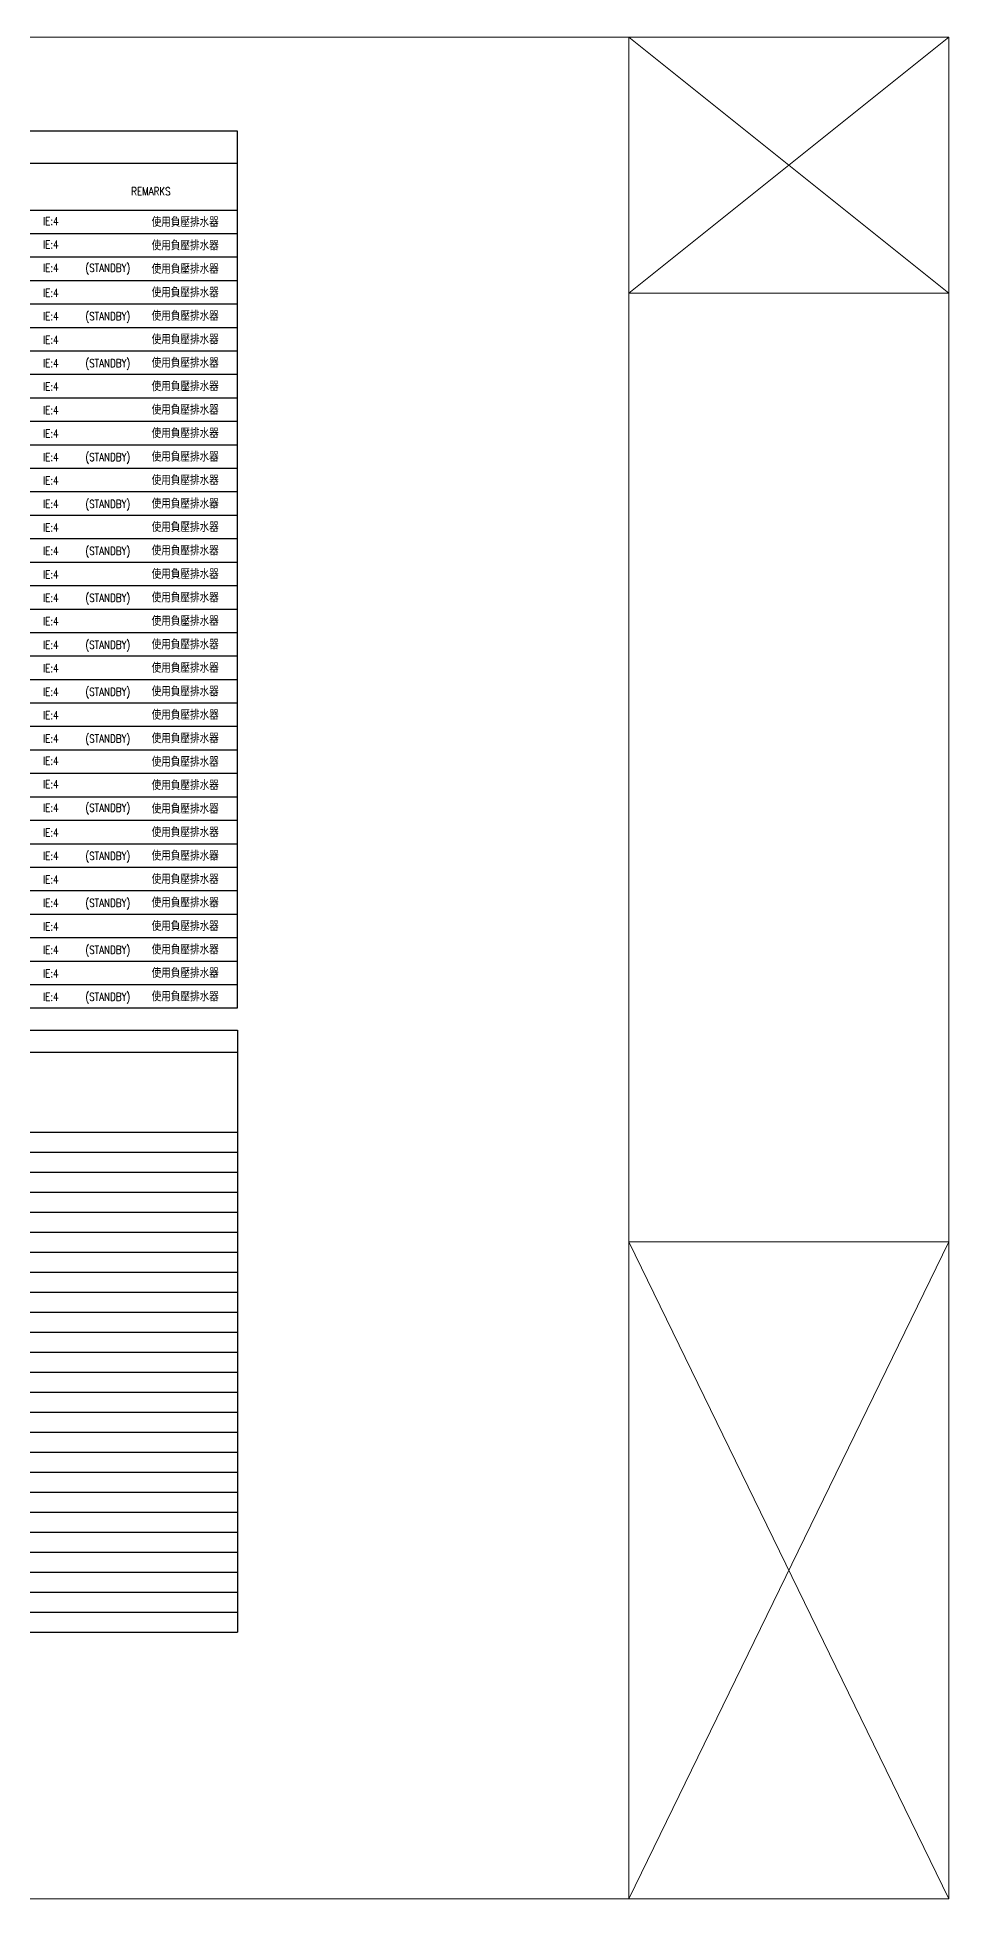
# Model space of a CAD drawing. Header units: millimetres. Extents: x 10 to 850, y 5 to 587.
# Drawn here: x 565 to 850, y 5 to 587 of the extents above; entities that cross this region are included whole.
import ezdxf
from ezdxf.enums import TextEntityAlignment as Align

# ---------------------------------------------------------------- set-up
doc = ezdxf.new("R2010")
doc.units = ezdxf.units.MM
doc.layers.get('defpoints').update_dxf_attribs({"color": 1})
for name, color, linetype in [('M-DETL-03', 3, 'Continuous'), ('M-DETL-IF', 2, 'Continuous'), ('M-DETL-OF', 5, 'Continuous'), ('M-DETL-TEXT', 3, 'Continuous')]:
    doc.layers.add(name, color=color, linetype=linetype)
doc.styles.add('AA-TXT', font='isocp.shx', dxfattribs={"width": 0.8, "bigfont": 'chineset.shx'})
doc.styles.add('STDTEXT', font='simplex.shx', dxfattribs={"width": 0.8, "bigfont": 'chineset.shx'})

# ---------------------------------------------------------------- blocks, each defined once
blk = doc.blocks.new('框線')
at = {"layer": 'defpoints', "lineweight": 20}
for p, q in [((750, 586.7), (850, 506.7)), ((850, 586.7), (750, 506.7)), ((850, 210.23), (750, 5)), ((850, 5), (750, 210.23))]:
    blk.add_line(p, q, dxfattribs=at)
for points in [[(10, 5), (750, 5), (750, 586.7), (10, 586.7)], [(750, 586.7), (850, 586.7), (850, 506.7), (750, 506.7)], [(850, 506.7), (750, 506.7), (750, 210.23), (850, 210.23)], [(850, 210.23), (750, 210.23), (750, 5), (850, 5)]]:
    blk.add_lwpolyline(points, close=True, dxfattribs=at)

msp = doc.modelspace()

# ---------------------------------------------------------------- linework, layer by layer
at = {"layer": 'M-DETL-IF'}
for p, q in [((50.46, 525.37), (627.62, 525.37)), ((50.46, 518.03), (627.62, 518.03)), ((50.46, 518.03), (627.62, 518.03)), ((50.46, 503.37), (627.62, 503.37)), ((50.46, 503.37), (627.62, 503.37)), ((50.46, 488.7), (627.62, 488.7)), ((50.46, 474.03), (627.62, 474.03)), ((50.46, 466.7), (627.62, 466.7)), ((50.46, 459.37), (627.62, 459.37)), ((50.46, 444.7), (627.62, 444.7)), ((50.46, 430.03), (627.62, 430.03)), ((50.46, 415.37), (627.62, 415.37)), ((50.46, 400.7), (627.62, 400.7)), ((50.46, 386.03), (627.62, 386.03)), ((50.46, 371.37), (627.62, 371.37)), ((50.46, 356.7), (627.62, 356.7)), ((50.46, 349.37), (627.62, 349.37)), ((50.46, 334.7), (627.62, 334.7)), ((50.46, 320.03), (627.62, 320.03)), ((50.46, 305.37), (627.62, 305.37)), ((50.46, 290.7), (627.62, 290.7)), ((50.46, 238.33), (627.62, 238.33)), ((50.46, 232.08), (627.62, 232.08)), ((50.46, 225.83), (627.62, 225.83)), ((50.46, 219.58), (627.62, 219.58)), ((50.46, 207.08), (627.62, 207.08)), ((50.46, 200.83), (627.62, 200.83)), ((50.46, 194.58), (627.62, 194.58)), ((50.46, 188.33), (627.62, 188.33)), ((50.46, 182.08), (627.62, 182.08)), ((50.46, 169.58), (627.62, 169.58)), ((50.46, 163.33), (627.62, 163.33)), ((50.46, 157.08), (627.62, 157.08)), ((50.46, 150.83), (627.62, 150.83)), ((50.46, 138.33), (627.62, 138.33)), ((50.46, 132.08), (627.62, 132.08)), ((50.46, 125.83), (627.62, 125.83)), ((50.46, 119.58), (627.62, 119.58)), ((50.46, 113.33), (627.62, 113.33)), ((50.46, 100.83), (627.62, 100.83)), ((50.46, 94.58), (627.62, 94.58))]:
    msp.add_line(p, q, dxfattribs=at)
at = {"layer": 'M-DETL-OF'}
for p, q in [((627.62, 557.37), (50.46, 557.37)), ((627.62, 283.37), (627.62, 557.37)), ((50.46, 547.37), (627.62, 547.37)), ((50.46, 532.7), (627.62, 532.7)), ((50.46, 510.7), (627.62, 510.7)), ((50.46, 510.7), (627.62, 510.7)), ((50.46, 496.03), (627.62, 496.03)), ((50.46, 481.37), (627.62, 481.37)), ((50.46, 452.03), (627.62, 452.03)), ((50.46, 437.37), (627.62, 437.37)), ((50.46, 422.7), (627.62, 422.7)), ((50.46, 408.03), (627.62, 408.03)), ((50.46, 393.37), (627.62, 393.37)), ((50.46, 378.7), (627.62, 378.7)), ((50.46, 364.03), (627.62, 364.03)), ((50.46, 342.03), (627.62, 342.03)), ((50.46, 327.37), (627.62, 327.37)), ((50.46, 312.7), (627.62, 312.7)), ((50.46, 298.03), (627.62, 298.03)), ((50.46, 283.37), (627.62, 283.37)), ((50.46, 276.47), (627.62, 276.47)), ((627.62, 276.47), (627.62, 88.33)), ((50.46, 269.58), (627.62, 269.58)), ((50.46, 244.58), (627.62, 244.58)), ((50.46, 213.33), (627.62, 213.33)), ((50.46, 175.83), (627.62, 175.83)), ((50.46, 144.58), (627.62, 144.58)), ((50.46, 107.08), (627.62, 107.08)), ((50.46, 88.33), (627.62, 88.33))]:
    msp.add_line(p, q, dxfattribs=at)

# ---------------------------------------------------------------- block references
msp.add_blockref('框線', (0, 0))

# ---------------------------------------------------------------- texts
at = {"layer": 'M-DETL-03', "style": 'STDTEXT', "width": 0.8}
msp.add_text('REMARKS', height=2.5, dxfattribs=at).set_placement((600.52, 537.31), align=Align.CENTER)
for s, p in [('IE:4', (566.77, 528.02)), ('IE:4', (566.77, 520.69)), ('IE:4', (566.77, 513.36)), ('(STANDBY)', (580.03, 513.36)), ('IE:4', (566.77, 505.6)), ('IE:4', (566.77, 498.27)), ('(STANDBY)', (580.03, 498.27)), ('IE:4', (566.77, 490.93)), ('IE:4', (566.77, 483.6)), ('(STANDBY)', (580.03, 483.6)), ('IE:4', (566.77, 476.27)), ('IE:4', (566.77, 468.93)), ('IE:4', (566.77, 461.6)), ('IE:4', (566.77, 454.27)), ('(STANDBY)', (580.03, 454.27)), ('IE:4', (566.77, 446.93)), ('IE:4', (566.77, 439.6)), ('(STANDBY)', (580.03, 439.6)), ('IE:4', (566.77, 432.27)), ('IE:4', (566.77, 424.93)), ('(STANDBY)', (580.03, 424.93)), ('IE:4', (566.77, 417.6)), ('(STANDBY)', (580.03, 410.27)), ('IE:4', (566.77, 410.27)), ('IE:4', (566.77, 402.93)), ('IE:4', (566.77, 395.6)), ('(STANDBY)', (580.03, 395.6)), ('IE:4', (566.77, 388.27)), ('IE:4', (566.77, 380.93)), ('(STANDBY)', (580.03, 380.93)), ('IE:4', (566.77, 373.6)), ('IE:4', (566.77, 366.27)), ('(STANDBY)', (580.03, 366.27)), ('IE:4', (566.77, 359.36)), ('IE:4', (566.77, 352.02)), ('IE:4', (566.77, 344.69)), ('(STANDBY)', (580.03, 344.69)), ('IE:4', (566.77, 336.93)), ('IE:4', (566.77, 329.6)), ('(STANDBY)', (580.03, 329.6)), ('IE:4', (566.77, 322.27)), ('IE:4', (566.77, 314.93)), ('(STANDBY)', (580.03, 314.93)), ('IE:4', (566.77, 307.6)), ('IE:4', (566.77, 300.27)), ('(STANDBY)', (580.03, 300.27)), ('IE:4', (566.77, 292.93)), ('IE:4', (566.77, 285.6)), ('(STANDBY)', (580.03, 285.6))]:
    msp.add_text(s, height=2.5, dxfattribs=at).set_placement(p)
at = {"layer": 'M-DETL-TEXT', "style": 'AA-TXT'}
for p in [(600.74, 527.44), (600.74, 520.11), (600.74, 512.78), (600.74, 505.44), (600.74, 498.11), (600.74, 490.78), (600.74, 483.44), (600.74, 476.11), (600.74, 468.78), (600.74, 461.44), (600.74, 454.11), (600.74, 446.78), (600.74, 439.44), (600.74, 432.11), (600.74, 424.78), (600.74, 417.44), (600.74, 410.11), (600.74, 402.78), (600.74, 395.44), (600.74, 388.11), (600.74, 380.78), (600.74, 373.44), (600.74, 366.11), (600.74, 358.78), (600.74, 351.44), (600.74, 344.11), (600.74, 336.78), (600.74, 329.44), (600.74, 322.11), (600.74, 314.78), (600.74, 307.44), (600.74, 300.11), (600.74, 292.78), (600.74, 285.44)]:
    msp.add_text('使用負壓排水器', height=3, dxfattribs=at).set_placement(p)

doc.saveas('drawing.dxf')
